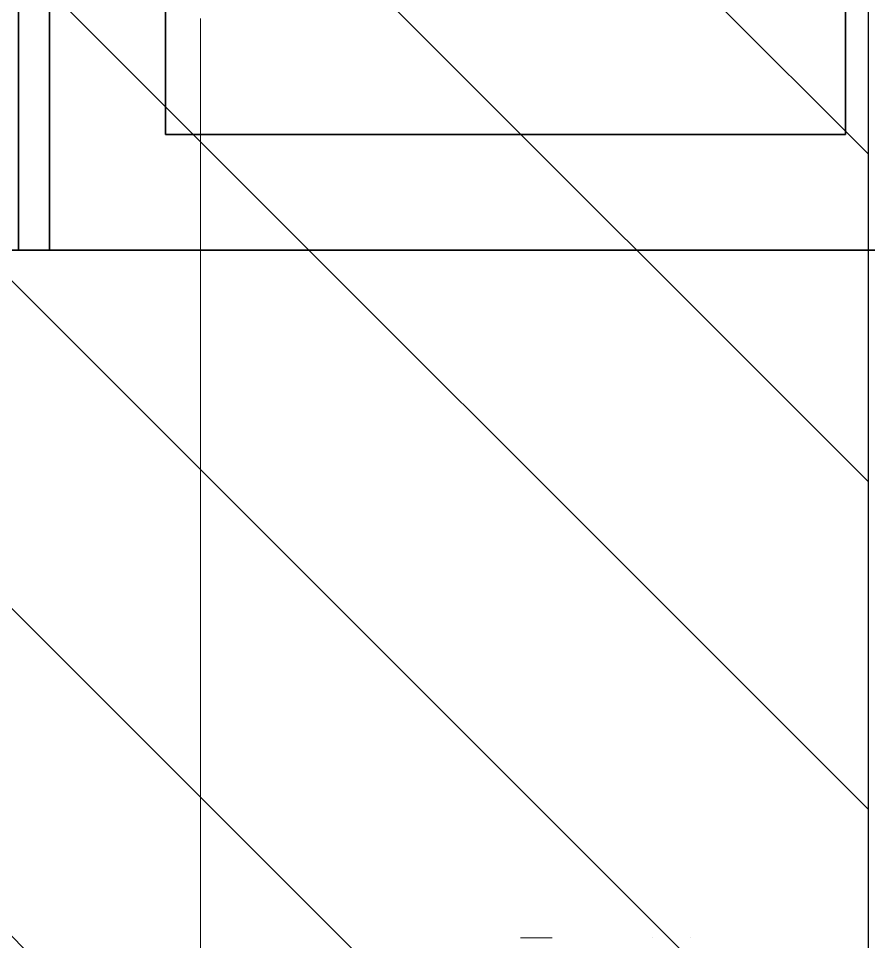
# Model space of a CAD drawing. Header units: millimetres. Extents: x -4391136 to -1798569, y -886572 to -291056.
# Drawn here: x -2397717 to -2397167, y -394438 to -393840 of the extents above; entities that cross this region are included whole.
import ezdxf

# ---------------------------------------------------------------- set-up
doc = ezdxf.new("R2010")
doc.units = ezdxf.units.MM
for name, color, linetype in [('000 - CONCRETE_EX_BUILDING_MAIN_COLOR_1', 7, 'Continuous'), ('Xref-E1-E4$0$_Col', 7, 'Continuous'), ('Xref-E1-E4$0$_Hatch', 7, 'Continuous')]:
    doc.layers.add(name, color=color, linetype=linetype)
pattern_1 = [(135, (-40528.78, -101250), (-106.06602, -106.06602), [])]

# ---------------------------------------------------------------- blocks, each defined once
blk = doc.blocks.new('W-1-PP17-ENT2_REV00_20260527-083622_ELEVATION_3_ST')
at = {"layer": 'Xref-E1-E4$0$_Hatch', "lineweight": -3}
h = blk.add_hatch(dxfattribs=at)
h.set_pattern_fill('FP_6', style=0, pattern_type=2)
h.set_pattern_definition(pattern_1)
h.paths.add_polyline_path([(4999.99, 100790), (10204.99, 100790), (10204.99, 102290), (4999.99, 102290)])
h = blk.add_hatch(dxfattribs=at)
h.set_pattern_fill('FP_6', style=0, pattern_type=2)
h.set_pattern_definition(pattern_1)
h.paths.add_polyline_path([(4999.99, 100790), (10204.99, 100790), (10204.99, 102290), (4999.99, 102290)])
at = {"layer": 'Xref-E1-E4$0$_Col', "color": 7}
blk.add_line((10204.99, 100790), (10204.99, 102290), dxfattribs=at)
blk = doc.blocks.new('DPA_FHC_Double - 650x1400x350 mm_-26310406-ENTRANCE 2 - ENLARGE ELEVATION 3')
at = {"layer": '000 - CONCRETE_EX_BUILDING_MAIN_COLOR_1', "color": 7}
for p, q in [((-2730487.74, 101840), (-2730487.74, 102290)), ((-2730487.74, 102290), (-2730487.74, 101840)), ((-2730467.74, 102290), (-2730467.74, 101840)), ((-2730467.74, 101840), (-2730467.74, 102290)), ((-2730392.74, 102215), (-2730392.74, 101915)), ((-2730392.74, 101915), (-2730392.74, 102215)), ((-2730392.74, 101915), (-2730392.74, 102215)), ((-2730392.74, 102215), (-2730392.74, 101915)), ((-2729952.74, 101915), (-2729952.74, 102215)), ((-2729952.74, 102215), (-2729952.74, 101915)), ((-2729952.74, 102215), (-2729952.74, 101915)), ((-2729952.74, 101915), (-2729952.74, 102215)), ((-2730392.74, 101915), (-2729952.74, 101915)), ((-2729953.24, 101915), (-2730392.74, 101915)), ((-2729952.74, 101915), (-2730392.74, 101915)), ((-2730392.74, 101915), (-2729953.24, 101915)), ((-2729952.74, 101915), (-2729953.24, 101915)), ((-2729953.24, 101915), (-2729952.74, 101915)), ((-2731087.74, 101840), (-2730487.74, 101840)), ((-2730487.74, 101840), (-2731087.74, 101840)), ((-2729877.74, 101840), (-2731087.74, 101840)), ((-2731087.74, 101840), (-2729877.74, 101840)), ((-2730467.74, 101840), (-2729877.74, 101840)), ((-2729877.74, 101840), (-2730467.74, 101840))]:
    blk.add_line(p, q, dxfattribs=at)
at = {"layer": '000 - CONCRETE_EX_BUILDING_MAIN_COLOR_1', "color": 7, "lineweight": 9}
for p, q in [((-2730152.74, 101395), (-2730163.03, 101395)), ((-2730152.74, 101395), (-2730142.44, 101395)), ((-2730077.74, 101395), (-2730077.74, 101395)), ((-2730052.74, 101395), (-2730052.74, 101395))]:
    blk.add_line(p, q, dxfattribs=at)
blk = doc.blocks.new('W-1-PP17-ENT2_REV00_20260527-083622_ELEVATION_3_EX')
at = {"layer": '000 - CONCRETE_EX_BUILDING_MAIN_COLOR_1', "lineweight": 9}
h = blk.add_hatch(dxfattribs=at)
h.set_pattern_fill('FP_2', style=0, pattern_type=2)
h.set_pattern_definition([(90, (10200, 101350), (-600, 4e-14), [])])
h.paths.add_polyline_path([(4450.02, 101090), (10205, 101090), (10205, 101340), (4450.02, 101340), (4450.02, 101147.61)])
h.paths.add_polyline_path([(8318.01, 101350), (10205, 101350), (10205, 101990), (4450.02, 101990), (4450.02, 101350), (8184.33, 101350)])
h.paths.add_polyline_path([(5800.02, 101590), (5600.02, 101590), (5600.02, 101790), (5800.02, 101790), (5800.02, 101647.27)])
h.paths.add_polyline_path([(8200.02, 101590), (8000.02, 101590), (8000.02, 101790), (8200.02, 101790), (8200.02, 101647.27)])
at = {"layer": '000 - CONCRETE_EX_BUILDING_MAIN_COLOR_1', "color": 7}
blk.add_blockref('DPA_FHC_Double - 650x1400x350 mm_-26310406-ENTRANCE 2 - ENLARGE ELEVATION 3', (2740142.74, 0), dxfattribs=at)

msp = doc.modelspace()

# ---------------------------------------------------------------- block references
at = {"color": 7}
msp.add_blockref('W-1-PP17-ENT2_REV00_20260527-083622_ELEVATION_3_ST', (-2407372.34, -495830.45), dxfattribs=at)

# ---------------------------------------------------------------- next in the draw order: block references
msp.add_blockref('W-1-PP17-ENT2_REV00_20260527-083622_ELEVATION_3_EX', (-2407372.34, -495830.45), dxfattribs=at)

doc.saveas('drawing.dxf')
